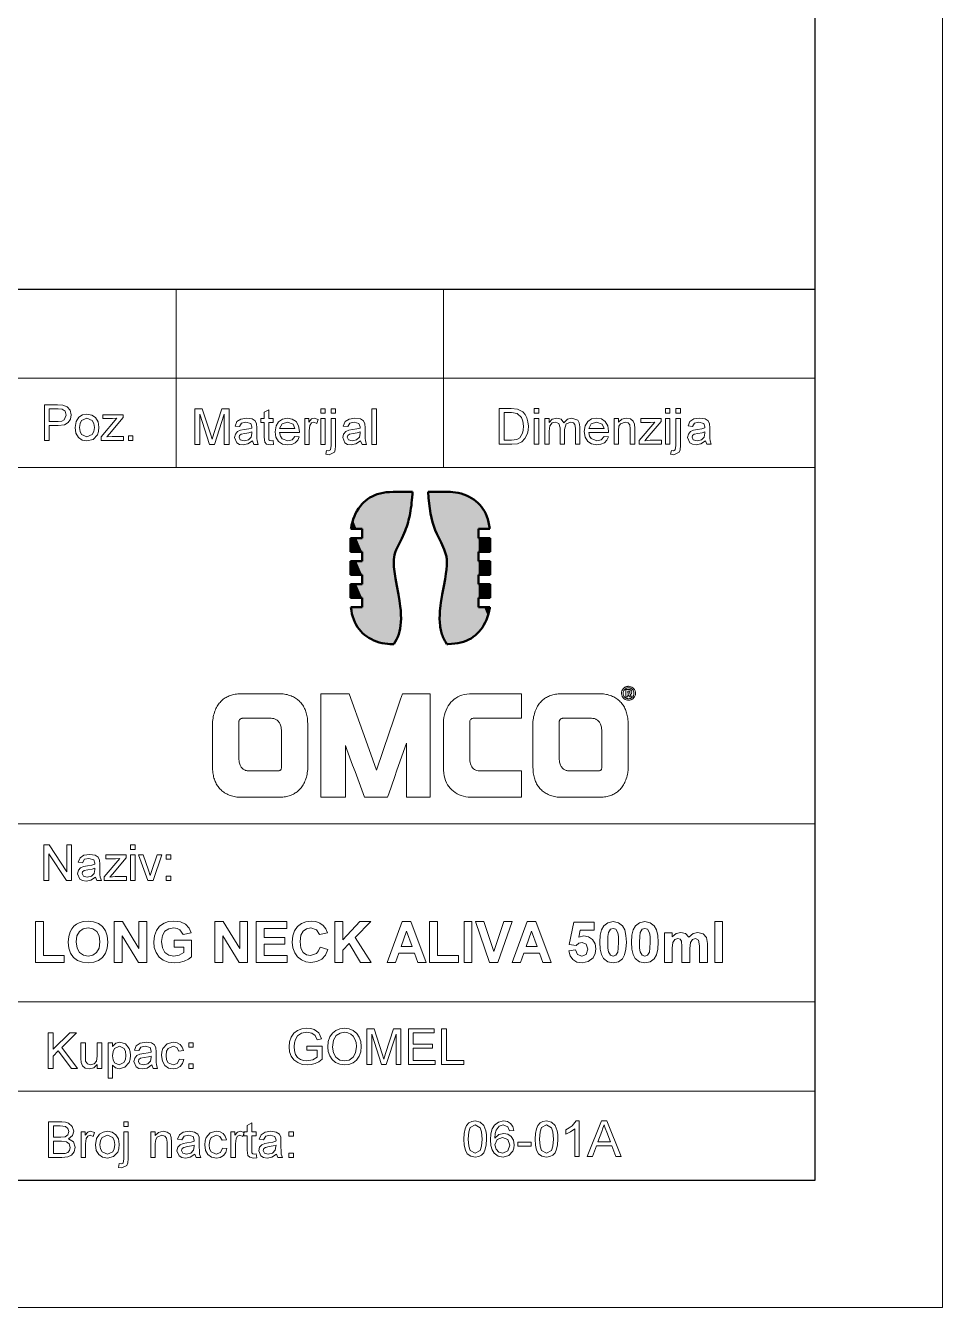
# Model space of a CAD drawing. Extents: x -99 to 297, y 0 to 420.
# Drawn here: x 261 to 297, y 0 to 50.4 of the extents above; entities that cross this region are included whole.
import ezdxf

# ---------------------------------------------------------------- set-up
doc = ezdxf.new("R2010")
doc.units = 0

msp = doc.modelspace()

# ---------------------------------------------------------------- linework, layer by layer
at = {"color": 7, "lineweight": 13}
for p, q in [((297, 0), (297, 420)), ((142.421, 36.5), (292, 36.5)), ((292, 33), (142.421, 33)), ((142.421, 19), (292, 19)), ((142.421, 12), (292, 12)), ((142.421, 8.5), (292, 8.5)), ((0, 0), (297, 0))]:
    msp.add_line(p, q, dxfattribs=at)
at = {"color": 7, "lineweight": 30}
for p, q in [((292, 5), (292, 415)), ((142.421, 40), (292, 40)), ((20, 5), (292, 5))]:
    msp.add_line(p, q, dxfattribs=at)
at = {"color": 7, "lineweight": 13, "ltscale": 0.175}
for p, q in [((266.911, 40), (266.911, 33)), ((277.411, 40), (277.411, 33))]:
    msp.add_line(p, q, dxfattribs=at)
at = {"color": 7, "lineweight": 13}
for points in [[(261.731, 34.06), (261.731, 35.46), (262.25, 35.46), (262.46, 35.447), (262.629, 35.383), (262.74, 35.25), (262.781, 35.062), (262.754, 34.9), (262.671, 34.765), (262.517, 34.674), (262.274, 34.643), (261.926, 34.643), (261.926, 34.06)], [(261.926, 34.799), (262.272, 34.799), (262.418, 34.816), (262.515, 34.867), (262.587, 35.057), (262.545, 35.209), (262.433, 35.292), (262.268, 35.305), (261.926, 35.305)], [(267.645, 33.905), (267.645, 35.305), (267.934, 35.305), (268.252, 34.32), (268.316, 34.113), (268.386, 34.337), (268.701, 35.305), (268.987, 35.305), (268.987, 33.905), (268.792, 33.905), (268.792, 35.091), (268.412, 33.905), (268.217, 33.905), (267.84, 35.091), (267.84, 33.905)], [(270.717, 34.051), (270.737, 33.9), (270.607, 33.885), (270.461, 33.914), (270.389, 33.991), (270.367, 34.189), (270.367, 34.76), (270.231, 34.76), (270.231, 34.916), (270.367, 34.916), (270.367, 35.166), (270.542, 35.268), (270.542, 34.916), (270.717, 34.916), (270.717, 34.76), (270.542, 34.76), (270.542, 34.179), (270.552, 34.086), (270.581, 34.053), (270.641, 34.041)], [(272.584, 35.13), (272.584, 35.305), (272.759, 35.305), (272.759, 35.13)], [(272.992, 35.13), (272.992, 35.305), (273.167, 35.305), (273.167, 35.13)], [(274.598, 33.905), (274.598, 35.305), (274.773, 35.305), (274.773, 33.905)], [(279.592, 33.908), (279.592, 35.308), (280.07, 35.308), (280.317, 35.288), (280.521, 35.188), (280.617, 35.081), (280.685, 34.948), (280.726, 34.792), (280.74, 34.616), (280.73, 34.465), (280.703, 34.333), (280.608, 34.129), (280.482, 34.002), (280.316, 33.932), (280.093, 33.908)], [(280.973, 35.133), (280.973, 35.308), (281.148, 35.308), (281.148, 35.133)], [(286.126, 35.133), (286.126, 35.308), (286.301, 35.308), (286.301, 35.133)], [(286.534, 35.133), (286.534, 35.308), (286.709, 35.308), (286.709, 35.133)], [(262.937, 34.566), (262.975, 34.809), (263.091, 34.979), (263.233, 35.063), (263.404, 35.091), (263.591, 35.057), (263.74, 34.955), (263.838, 34.793), (263.87, 34.58), (263.856, 34.407), (263.813, 34.275), (263.645, 34.102), (263.404, 34.041), (263.215, 34.074), (263.066, 34.176), (262.969, 34.341)], [(263.112, 34.566), (263.133, 34.404), (263.195, 34.288), (263.404, 34.196), (263.612, 34.289), (263.675, 34.406), (263.695, 34.571), (263.674, 34.729), (263.612, 34.843), (263.404, 34.935), (263.195, 34.843), (263.133, 34.728)], [(263.968, 34.06), (263.968, 34.207), (264.582, 34.935), (264.405, 34.916), (264.026, 34.916), (264.026, 35.071), (264.823, 35.071), (264.823, 34.955), (264.283, 34.315), (264.183, 34.196), (264.391, 34.216), (264.843, 34.216), (264.843, 34.06)], [(269.901, 34.041), (269.717, 33.921), (269.534, 33.885), (269.392, 33.906), (269.287, 33.966), (269.201, 34.173), (269.233, 34.308), (269.319, 34.406), (269.438, 34.462), (269.585, 34.488), (269.759, 34.515), (269.88, 34.547), (269.881, 34.588), (269.835, 34.726), (269.648, 34.78), (269.477, 34.741), (269.395, 34.605), (269.22, 34.624), (269.296, 34.798), (269.449, 34.9), (269.681, 34.935), (269.893, 34.905), (270.013, 34.827), (270.067, 34.709), (270.076, 34.556), (270.076, 34.338), (270.079, 34.15), (270.087, 34.041), (270.134, 33.905), (269.959, 33.905)], [(271.571, 34.216), (271.742, 34.197), (271.681, 34.065), (271.584, 33.967), (271.452, 33.906), (271.288, 33.885), (271.084, 33.919), (270.928, 34.021), (270.828, 34.184), (270.795, 34.402), (270.829, 34.627), (270.929, 34.795), (271.084, 34.9), (271.278, 34.935), (271.466, 34.901), (271.617, 34.799), (271.715, 34.636), (271.748, 34.416), (271.747, 34.372), (270.97, 34.372), (271, 34.23), (271.069, 34.126), (271.291, 34.041), (271.46, 34.083)], [(270.97, 34.527), (271.573, 34.527), (271.504, 34.694), (271.277, 34.78), (271.065, 34.711)], [(271.962, 33.905), (271.962, 34.916), (272.117, 34.916), (272.117, 34.781), (272.219, 34.905), (272.322, 34.935), (272.487, 34.887), (272.431, 34.731), (272.315, 34.78), (272.223, 34.745), (272.164, 34.65), (272.137, 34.445), (272.137, 33.905)], [(272.584, 33.905), (272.584, 34.916), (272.759, 34.916), (272.759, 33.905)], [(272.786, 33.515), (272.818, 33.665), (272.895, 33.652), (272.968, 33.687), (272.992, 33.859), (272.992, 34.916), (273.167, 34.916), (273.167, 33.851), (273.155, 33.693), (273.12, 33.592), (272.918, 33.497)], [(274.151, 34.041), (273.967, 33.921), (273.785, 33.885), (273.643, 33.906), (273.538, 33.966), (273.451, 34.173), (273.484, 34.308), (273.569, 34.406), (273.688, 34.462), (273.836, 34.488), (274.01, 34.515), (274.131, 34.547), (274.132, 34.588), (274.085, 34.726), (273.898, 34.78), (273.727, 34.741), (273.646, 34.605), (273.471, 34.624), (273.547, 34.798), (273.699, 34.9), (273.931, 34.935), (274.144, 34.905), (274.264, 34.827), (274.318, 34.709), (274.326, 34.556), (274.326, 34.338), (274.329, 34.15), (274.338, 34.041), (274.384, 33.905), (274.21, 33.905)], [(279.787, 34.064), (280.077, 34.064), (280.288, 34.09), (280.41, 34.164), (280.51, 34.344), (280.536, 34.469), (280.545, 34.619), (280.528, 34.816), (280.475, 34.962), (280.305, 35.123), (280.072, 35.152), (279.787, 35.152)], [(280.973, 33.908), (280.973, 34.919), (281.148, 34.919), (281.148, 33.908)], [(281.381, 33.908), (281.381, 34.919), (281.556, 34.919), (281.556, 34.767), (281.679, 34.891), (281.854, 34.939), (282.033, 34.89), (282.132, 34.755), (282.271, 34.893), (282.447, 34.939), (282.68, 34.855), (282.741, 34.75), (282.762, 34.6), (282.762, 33.908), (282.587, 33.908), (282.587, 34.538), (282.57, 34.684), (282.51, 34.756), (282.407, 34.783), (282.23, 34.713), (282.159, 34.489), (282.159, 33.908), (281.984, 33.908), (281.984, 34.557), (281.942, 34.727), (281.806, 34.783), (281.673, 34.745), (281.584, 34.635), (281.556, 34.426), (281.556, 33.908)], [(283.713, 34.219), (283.884, 34.2), (283.823, 34.068), (283.725, 33.97), (283.593, 33.909), (283.429, 33.889), (283.226, 33.923), (283.07, 34.024), (282.97, 34.187), (282.937, 34.405), (282.97, 34.63), (283.071, 34.799), (283.225, 34.904), (283.42, 34.939), (283.608, 34.905), (283.758, 34.802), (283.857, 34.639), (283.89, 34.42), (283.889, 34.375), (283.112, 34.375), (283.142, 34.233), (283.211, 34.129), (283.433, 34.044), (283.602, 34.086)], [(283.112, 34.53), (283.715, 34.53), (283.645, 34.697), (283.419, 34.783), (283.207, 34.714)], [(284.104, 33.908), (284.104, 34.919), (284.279, 34.919), (284.279, 34.776), (284.41, 34.898), (284.588, 34.939), (284.75, 34.906), (284.86, 34.82), (284.911, 34.694), (284.92, 34.528), (284.92, 33.908), (284.745, 33.908), (284.745, 34.516), (284.726, 34.671), (284.657, 34.752), (284.54, 34.783), (284.356, 34.714), (284.298, 34.615), (284.279, 34.454), (284.279, 33.908)], [(285.095, 33.908), (285.095, 34.054), (285.71, 34.783), (285.532, 34.764), (285.154, 34.764), (285.154, 34.919), (285.951, 34.919), (285.951, 34.803), (285.411, 34.163), (285.31, 34.044), (285.519, 34.064), (285.97, 34.064), (285.97, 33.908)], [(286.126, 33.908), (286.126, 34.919), (286.301, 34.919), (286.301, 33.908)], [(286.328, 33.519), (286.36, 33.669), (286.436, 33.655), (286.51, 33.69), (286.534, 33.862), (286.534, 34.919), (286.709, 34.919), (286.709, 33.854), (286.697, 33.696), (286.661, 33.595), (286.46, 33.5)], [(287.693, 34.044), (287.509, 33.924), (287.326, 33.889), (287.184, 33.909), (287.079, 33.97), (286.993, 34.177), (287.026, 34.312), (287.111, 34.409), (287.23, 34.466), (287.377, 34.491), (287.551, 34.518), (287.673, 34.55), (287.673, 34.591), (287.627, 34.729), (287.44, 34.783), (287.269, 34.744), (287.187, 34.608), (287.012, 34.627), (287.088, 34.801), (287.241, 34.903), (287.473, 34.939), (287.685, 34.908), (287.805, 34.83), (287.859, 34.712), (287.868, 34.559), (287.868, 34.342), (287.871, 34.153), (287.88, 34.044), (287.926, 33.908), (287.751, 33.908)], [(269.881, 34.391), (269.768, 34.36), (269.61, 34.334), (269.464, 34.303), (269.399, 34.254), (269.376, 34.182), (269.426, 34.081), (269.573, 34.041), (269.744, 34.082), (269.854, 34.189), (269.88, 34.337)], [(274.132, 34.391), (274.019, 34.36), (273.86, 34.334), (273.715, 34.303), (273.649, 34.254), (273.626, 34.182), (273.676, 34.081), (273.824, 34.041), (273.994, 34.082), (274.104, 34.189), (274.131, 34.337)], [(287.673, 34.394), (287.56, 34.363), (287.402, 34.337), (287.257, 34.307), (287.191, 34.257), (287.168, 34.185), (287.218, 34.085), (287.365, 34.044), (287.536, 34.086), (287.646, 34.192), (287.673, 34.34)], [(265.037, 34.06), (265.037, 34.235), (265.212, 34.235), (265.212, 34.06)], [(261.714, 16.766), (261.714, 18.166), (261.92, 18.166), (262.608, 17.109), (262.608, 18.166), (262.803, 18.166), (262.803, 16.766), (262.597, 16.766), (261.909, 17.823), (261.909, 16.766)], [(265.117, 17.991), (265.117, 18.166), (265.292, 18.166), (265.292, 17.991)], [(263.736, 16.902), (263.552, 16.782), (263.37, 16.747), (263.228, 16.767), (263.123, 16.828), (263.036, 17.035), (263.069, 17.17), (263.154, 17.268), (263.274, 17.324), (263.421, 17.349), (263.595, 17.376), (263.716, 17.408), (263.717, 17.449), (263.67, 17.587), (263.483, 17.641), (263.312, 17.603), (263.231, 17.466), (263.056, 17.486), (263.132, 17.659), (263.285, 17.761), (263.516, 17.797), (263.729, 17.766), (263.849, 17.688), (263.903, 17.57), (263.911, 17.417), (263.911, 17.2), (263.914, 17.012), (263.923, 16.902), (263.97, 16.766), (263.795, 16.766)], [(264.086, 16.766), (264.086, 16.913), (264.701, 17.641), (264.523, 17.622), (264.145, 17.622), (264.145, 17.777), (264.942, 17.777), (264.942, 17.661), (264.402, 17.021), (264.301, 16.902), (264.51, 16.922), (264.961, 16.922), (264.961, 16.766)], [(265.117, 16.766), (265.117, 17.777), (265.292, 17.777), (265.292, 16.766)], [(265.795, 16.766), (265.428, 17.777), (265.613, 17.777), (265.821, 17.172), (265.885, 16.968), (265.947, 17.16), (266.157, 17.777), (266.342, 17.777), (265.999, 16.766)], [(266.517, 17.602), (266.517, 17.777), (266.692, 17.777), (266.692, 17.602)], [(263.717, 17.252), (263.604, 17.221), (263.445, 17.195), (263.3, 17.165), (263.234, 17.115), (263.211, 17.043), (263.262, 16.943), (263.409, 16.902), (263.579, 16.944), (263.689, 17.05), (263.716, 17.198)], [(266.517, 16.766), (266.517, 16.941), (266.692, 16.941), (266.692, 16.766)], [(261.381, 13.554), (261.381, 15.154), (261.692, 15.154), (261.692, 13.82), (262.515, 13.82), (262.515, 13.554)], [(262.67, 14.344), (262.688, 14.568), (262.743, 14.752), (262.808, 14.867), (262.893, 14.97), (262.992, 15.054), (263.1, 15.113), (263.261, 15.16), (263.446, 15.176), (263.666, 15.152), (263.855, 15.079), (264.013, 14.958), (264.131, 14.794), (264.202, 14.592), (264.226, 14.352), (264.202, 14.114), (264.132, 13.913), (264.015, 13.749), (263.858, 13.628), (263.67, 13.556), (263.45, 13.532), (263.228, 13.556), (263.038, 13.628), (262.881, 13.748), (262.764, 13.91), (262.694, 14.109)], [(264.47, 13.554), (264.47, 15.154), (264.795, 15.154), (265.448, 14.101), (265.448, 15.154), (265.759, 15.154), (265.759, 13.554), (265.424, 13.554), (264.781, 14.591), (264.781, 13.554)], [(266.826, 14.154), (266.826, 14.42), (267.515, 14.42), (267.515, 13.771), (267.391, 13.682), (267.222, 13.604), (267.029, 13.55), (266.834, 13.532), (266.6, 13.558), (266.398, 13.636), (266.236, 13.763), (266.119, 13.936), (266.049, 14.139), (266.026, 14.359), (266.052, 14.594), (266.13, 14.801), (266.258, 14.971), (266.435, 15.097), (266.606, 15.156), (266.815, 15.176), (267.079, 15.145), (267.278, 15.052), (267.415, 14.904), (267.492, 14.709), (267.181, 14.643), (267.051, 14.838), (266.943, 14.891), (266.811, 14.909), (266.616, 14.876), (266.465, 14.774), (266.369, 14.606), (266.337, 14.373), (266.37, 14.121), (266.468, 13.942), (266.619, 13.834), (266.811, 13.798), (267.022, 13.84), (267.203, 13.941), (267.203, 14.154)], [(268.426, 13.554), (268.426, 15.154), (268.751, 15.154), (269.403, 14.101), (269.403, 15.154), (269.715, 15.154), (269.715, 13.554), (269.379, 13.554), (268.737, 14.591), (268.737, 13.554)], [(270.048, 13.554), (270.048, 15.154), (271.248, 15.154), (271.248, 14.887), (270.359, 14.887), (270.359, 14.532), (271.181, 14.532), (271.181, 14.265), (270.359, 14.265), (270.359, 13.82), (271.27, 13.82), (271.27, 13.554)], [(272.559, 14.154), (272.87, 14.065), (272.774, 13.839), (272.629, 13.68), (272.439, 13.585), (272.202, 13.554), (272.002, 13.578), (271.826, 13.649), (271.676, 13.767), (271.562, 13.927), (271.493, 14.122), (271.47, 14.351), (271.493, 14.593), (271.561, 14.795), (271.675, 14.959), (271.825, 15.08), (272.005, 15.152), (272.212, 15.176), (272.395, 15.157), (272.552, 15.099), (272.685, 15.003), (272.78, 14.878), (272.848, 14.709), (272.537, 14.643), (272.415, 14.838), (272.191, 14.909), (272.026, 14.878), (271.895, 14.783), (271.81, 14.618), (271.781, 14.375), (271.81, 14.118), (271.895, 13.948), (272.025, 13.852), (272.19, 13.82), (272.42, 13.901), (272.503, 14.004)], [(273.137, 13.554), (273.137, 15.154), (273.448, 15.154), (273.448, 14.436), (274.121, 15.154), (274.548, 15.154), (273.941, 14.535), (274.57, 13.554), (274.152, 13.554), (273.704, 14.294), (273.448, 14.032), (273.448, 13.554)], [(276.726, 13.554), (276.397, 13.554), (276.27, 13.909), (275.651, 13.909), (275.524, 13.554), (275.192, 13.554), (275.785, 15.154), (276.129, 15.154)], [(276.859, 13.554), (276.859, 15.154), (277.17, 15.154), (277.17, 13.82), (277.992, 13.82), (277.992, 13.554)], [(278.215, 13.554), (278.215, 15.154), (278.526, 15.154), (278.526, 13.554)], [(279.217, 13.554), (278.659, 15.154), (278.987, 15.154), (279.381, 13.976), (279.777, 15.154), (280.103, 15.154), (279.542, 13.554)], [(281.637, 13.554), (281.308, 13.554), (281.181, 13.909), (280.562, 13.909), (280.435, 13.554), (280.103, 13.554), (280.696, 15.154), (281.04, 15.154)], [(282.326, 14.008), (282.592, 14.043), (282.676, 13.864), (282.835, 13.798), (283.01, 13.867), (283.081, 14.073), (283.017, 14.267), (282.849, 14.332), (282.727, 14.304), (282.618, 14.22), (282.348, 14.255), (282.526, 15.132), (283.326, 15.132), (283.326, 14.82), (282.777, 14.82), (282.718, 14.541), (282.921, 14.598), (283.103, 14.562), (283.255, 14.454), (283.358, 14.288), (283.392, 14.08), (283.364, 13.898), (283.279, 13.737), (283.094, 13.583), (282.849, 13.532), (282.65, 13.564), (282.491, 13.661), (282.381, 13.812)], [(284.07, 15.154), (284.278, 15.113), (284.435, 14.989), (284.523, 14.831), (284.575, 14.615), (284.592, 14.342), (284.575, 14.07), (284.522, 13.854), (284.434, 13.694), (284.278, 13.572), (284.07, 13.532), (283.858, 13.576), (283.692, 13.71), (283.612, 13.86), (283.564, 14.072), (283.548, 14.345), (283.565, 14.617), (283.618, 14.832), (283.706, 14.991), (283.862, 15.113)], [(285.315, 15.154), (285.523, 15.113), (285.68, 14.989), (285.767, 14.831), (285.819, 14.615), (285.837, 14.342), (285.819, 14.07), (285.767, 13.854), (285.679, 13.694), (285.522, 13.572), (285.315, 13.532), (285.103, 13.576), (284.936, 13.71), (284.856, 13.86), (284.808, 14.072), (284.792, 14.345), (284.81, 14.617), (284.863, 14.832), (284.95, 14.991), (285.107, 15.113)], [(288.059, 13.554), (288.059, 15.154), (288.37, 15.154), (288.37, 13.554)], [(262.981, 14.355), (263.014, 14.114), (263.114, 13.94), (263.264, 13.834), (263.45, 13.798), (263.635, 13.833), (263.784, 13.938), (263.882, 14.114), (263.915, 14.359), (263.883, 14.601), (263.787, 14.773), (263.639, 14.875), (263.45, 14.909), (263.259, 14.875), (263.11, 14.771), (263.013, 14.598)], [(276.174, 14.176), (275.959, 14.776), (275.745, 14.176)], [(281.085, 14.176), (280.87, 14.776), (280.657, 14.176)], [(284.07, 14.887), (283.965, 14.853), (283.893, 14.73), (283.867, 14.575), (283.859, 14.342), (283.867, 14.112), (283.889, 13.968), (283.965, 13.832), (284.07, 13.798), (284.176, 13.833), (284.248, 13.956), (284.273, 14.109), (284.281, 14.342), (284.274, 14.572), (284.251, 14.716), (284.175, 14.853)], [(285.315, 14.887), (285.209, 14.853), (285.137, 14.73), (285.112, 14.575), (285.103, 14.342), (285.111, 14.112), (285.134, 13.968), (285.21, 13.832), (285.315, 13.798), (285.42, 13.833), (285.492, 13.956), (285.517, 14.109), (285.526, 14.342), (285.518, 14.572), (285.495, 14.716), (285.419, 14.853)], [(286.081, 14.709), (286.392, 14.709), (286.392, 14.552), (286.55, 14.687), (286.735, 14.732), (286.918, 14.684), (287.045, 14.54), (287.208, 14.684), (287.394, 14.732), (287.608, 14.68), (287.739, 14.529), (287.77, 14.29), (287.77, 13.554), (287.459, 13.554), (287.459, 14.204), (287.428, 14.423), (287.302, 14.487), (287.185, 14.449), (287.106, 14.336), (287.081, 14.1), (287.081, 13.554), (286.77, 13.554), (286.77, 14.177), (286.754, 14.392), (286.706, 14.464), (286.616, 14.487), (286.494, 14.45), (286.416, 14.341), (286.392, 14.107), (286.392, 13.554), (286.081, 13.554)], [(261.884, 9.388), (261.884, 10.788), (262.078, 10.788), (262.078, 10.14), (262.726, 10.788), (262.992, 10.788), (262.415, 10.211), (263.031, 9.388), (262.793, 9.388), (262.279, 10.075), (262.078, 9.874), (262.078, 9.388)], [(272.042, 10.109), (272.042, 10.265), (272.644, 10.265), (272.644, 9.745), (272.505, 9.649), (272.361, 9.581), (272.213, 9.54), (272.061, 9.526), (271.863, 9.548), (271.684, 9.614), (271.535, 9.721), (271.428, 9.868), (271.363, 10.043), (271.342, 10.239), (271.363, 10.435), (271.427, 10.618), (271.532, 10.771), (271.675, 10.88), (271.848, 10.944), (272.046, 10.965), (272.191, 10.953), (272.322, 10.916), (272.515, 10.781), (272.622, 10.556), (272.443, 10.51), (272.366, 10.676), (272.233, 10.773), (272.042, 10.809), (271.825, 10.77), (271.677, 10.668), (271.589, 10.529), (271.549, 10.393), (271.536, 10.246), (271.552, 10.073), (271.6, 9.931), (271.678, 9.821), (271.786, 9.743), (271.912, 9.697), (272.045, 9.682), (272.278, 9.73), (272.45, 9.835), (272.45, 10.109)], [(272.858, 10.227), (272.879, 10.441), (272.94, 10.622), (273.043, 10.769), (273.178, 10.878), (273.337, 10.943), (273.52, 10.965), (273.702, 10.942), (273.865, 10.873), (274.001, 10.763), (274.1, 10.616), (274.16, 10.441), (274.18, 10.243), (274.159, 10.043), (274.096, 9.865), (273.993, 9.718), (273.855, 9.612), (273.693, 9.547), (273.519, 9.526), (273.334, 9.55), (273.17, 9.621), (273.035, 9.733), (272.937, 9.88), (272.878, 10.049)], [(273.053, 10.224), (273.086, 9.999), (273.185, 9.827), (273.335, 9.718), (273.518, 9.682), (273.704, 9.718), (273.854, 9.828), (273.953, 10.006), (273.986, 10.245), (273.972, 10.404), (273.93, 10.542), (273.86, 10.655), (273.765, 10.739), (273.65, 10.792), (273.521, 10.809), (273.343, 10.776), (273.191, 10.675), (273.087, 10.495)], [(274.394, 9.545), (274.394, 10.945), (274.683, 10.945), (275.001, 9.96), (275.065, 9.754), (275.135, 9.977), (275.45, 10.945), (275.736, 10.945), (275.736, 9.545), (275.542, 9.545), (275.542, 10.732), (275.161, 9.545), (274.966, 9.545), (274.589, 10.732), (274.589, 9.545)], [(276.028, 9.545), (276.028, 10.945), (277.039, 10.945), (277.039, 10.79), (276.222, 10.79), (276.222, 10.343), (276.98, 10.343), (276.98, 10.187), (276.222, 10.187), (276.222, 9.701), (277.078, 9.701), (277.078, 9.545)], [(277.33, 9.545), (277.33, 10.945), (277.525, 10.945), (277.525, 9.701), (278.205, 9.701), (278.205, 9.545)], [(263.809, 9.388), (263.809, 9.547), (263.674, 9.413), (263.5, 9.368), (263.339, 9.403), (263.228, 9.489), (263.177, 9.615), (263.167, 9.775), (263.167, 10.399), (263.342, 10.399), (263.342, 9.845), (263.352, 9.667), (263.419, 9.562), (263.546, 9.524), (263.687, 9.563), (263.781, 9.669), (263.809, 9.864), (263.809, 10.399), (263.984, 10.399), (263.984, 9.388)], [(264.236, 8.999), (264.236, 10.399), (264.411, 10.399), (264.411, 10.244), (264.532, 10.375), (264.696, 10.418), (264.917, 10.352), (265.062, 10.165), (265.099, 10.039), (265.111, 9.901), (265.098, 9.754), (265.056, 9.623), (264.896, 9.434), (264.674, 9.368), (264.522, 9.408), (264.411, 9.509), (264.411, 8.999)], [(264.411, 9.885), (264.43, 9.725), (264.487, 9.612), (264.671, 9.524), (264.858, 9.615), (264.917, 9.732), (264.936, 9.898), (264.917, 10.058), (264.86, 10.172), (264.678, 10.263), (264.492, 10.166), (264.432, 10.047)], [(265.947, 9.524), (265.764, 9.404), (265.581, 9.368), (265.439, 9.389), (265.334, 9.449), (265.247, 9.657), (265.28, 9.791), (265.366, 9.889), (265.485, 9.945), (265.632, 9.971), (265.806, 9.998), (265.927, 10.03), (265.928, 10.071), (265.882, 10.209), (265.695, 10.263), (265.523, 10.224), (265.442, 10.088), (265.267, 10.107), (265.343, 10.281), (265.496, 10.383), (265.727, 10.418), (265.94, 10.388), (266.06, 10.31), (266.114, 10.192), (266.122, 10.039), (266.122, 9.821), (266.125, 9.633), (266.134, 9.524), (266.181, 9.388), (266.006, 9.388)], [(267.036, 9.757), (267.211, 9.738), (267.163, 9.583), (267.071, 9.466), (266.945, 9.393), (266.793, 9.368), (266.607, 9.402), (266.462, 9.503), (266.368, 9.667), (266.336, 9.89), (266.35, 10.042), (266.39, 10.174), (266.554, 10.357), (266.792, 10.418), (266.941, 10.397), (267.059, 10.332), (267.144, 10.228), (267.192, 10.088), (267.017, 10.068), (266.935, 10.214), (266.794, 10.263), (266.59, 10.174), (266.531, 10.06), (266.511, 9.894), (266.53, 9.727), (266.588, 9.612), (266.788, 9.524), (266.952, 9.581)], [(267.406, 10.224), (267.406, 10.399), (267.581, 10.399), (267.581, 10.224)], [(265.928, 9.874), (265.815, 9.843), (265.656, 9.817), (265.511, 9.787), (265.446, 9.737), (265.422, 9.665), (265.473, 9.564), (265.62, 9.524), (265.791, 9.566), (265.9, 9.672), (265.927, 9.82)], [(267.406, 9.388), (267.406, 9.563), (267.581, 9.563), (267.581, 9.388)], [(261.893, 5.886), (261.893, 7.286), (262.419, 7.286), (262.564, 7.275), (262.677, 7.243), (262.829, 7.111), (262.884, 6.924), (262.833, 6.754), (262.677, 6.625), (262.874, 6.499), (262.943, 6.288), (262.901, 6.107), (262.799, 5.978), (262.647, 5.909), (262.423, 5.886)], [(262.087, 6.683), (262.381, 6.683), (262.552, 6.7), (262.655, 6.774), (262.69, 6.903), (262.658, 7.033), (262.565, 7.11), (262.358, 7.13), (262.087, 7.13)], [(264.848, 7.111), (264.848, 7.286), (265.023, 7.286), (265.023, 7.111)], [(270.051, 6.032), (270.071, 5.881), (269.941, 5.866), (269.795, 5.895), (269.723, 5.972), (269.701, 6.17), (269.701, 6.741), (269.565, 6.741), (269.565, 6.897), (269.701, 6.897), (269.701, 7.147), (269.876, 7.249), (269.876, 6.897), (270.051, 6.897), (270.051, 6.741), (269.876, 6.741), (269.876, 6.16), (269.886, 6.067), (269.915, 6.034), (269.975, 6.022)], [(278.205, 6.612), (278.217, 6.835), (278.255, 7.013), (278.317, 7.149), (278.404, 7.245), (278.515, 7.303), (278.652, 7.322), (278.851, 7.277), (278.988, 7.147), (279.068, 6.94), (279.092, 6.797), (279.099, 6.612), (279.087, 6.389), (279.05, 6.212), (278.988, 6.076), (278.902, 5.98), (278.79, 5.922), (278.652, 5.903), (278.475, 5.936), (278.341, 6.037), (278.265, 6.182), (278.22, 6.374)], [(278.38, 6.612), (278.4, 6.329), (278.458, 6.164), (278.652, 6.058), (278.846, 6.164), (278.905, 6.329), (278.924, 6.612), (278.905, 6.89), (278.848, 7.056), (278.65, 7.166), (278.461, 7.07), (278.4, 6.893)], [(280.169, 6.953), (279.994, 6.933), (279.928, 7.089), (279.754, 7.166), (279.599, 7.124), (279.479, 6.964), (279.443, 6.833), (279.43, 6.651), (279.583, 6.79), (279.772, 6.836), (279.932, 6.804), (280.067, 6.709), (280.158, 6.564), (280.188, 6.382), (280.174, 6.254), (280.131, 6.137), (279.973, 5.963), (279.746, 5.903), (279.549, 5.942), (279.392, 6.059), (279.316, 6.187), (279.27, 6.359), (279.255, 6.577), (279.272, 6.821), (279.323, 7.016), (279.407, 7.163), (279.563, 7.282), (279.765, 7.322), (279.918, 7.297), (280.04, 7.224), (280.126, 7.107)], [(281.005, 6.612), (281.017, 6.835), (281.055, 7.013), (281.117, 7.149), (281.204, 7.245), (281.315, 7.303), (281.452, 7.322), (281.651, 7.277), (281.788, 7.147), (281.868, 6.94), (281.892, 6.797), (281.899, 6.612), (281.887, 6.389), (281.85, 6.212), (281.788, 6.076), (281.702, 5.98), (281.59, 5.922), (281.452, 5.903), (281.275, 5.936), (281.141, 6.037), (281.065, 6.182), (281.02, 6.374)], [(281.18, 6.612), (281.199, 6.329), (281.258, 6.164), (281.452, 6.058), (281.646, 6.164), (281.705, 6.329), (281.724, 6.612), (281.705, 6.89), (281.648, 7.056), (281.45, 7.166), (281.261, 7.07), (281.2, 6.893)], [(282.735, 5.922), (282.56, 5.922), (282.56, 7.013), (282.395, 6.895), (282.21, 6.806), (282.21, 6.972), (282.348, 7.047), (282.467, 7.136), (282.623, 7.322), (282.735, 7.322)], [(283.055, 5.922), (283.61, 7.322), (283.825, 7.322), (284.38, 5.922), (284.174, 5.922), (284.018, 6.35), (283.417, 6.35), (283.26, 5.922)], [(283.475, 6.505), (283.96, 6.505), (283.822, 6.883), (283.763, 7.042), (283.717, 7.166), (283.67, 7.038), (283.622, 6.907)], [(263.176, 5.886), (263.176, 6.897), (263.332, 6.897), (263.332, 6.762), (263.433, 6.886), (263.536, 6.916), (263.701, 6.868), (263.645, 6.712), (263.53, 6.761), (263.437, 6.726), (263.378, 6.631), (263.351, 6.426), (263.351, 5.886)], [(263.74, 6.391), (263.778, 6.634), (263.894, 6.805), (264.036, 6.889), (264.207, 6.916), (264.394, 6.882), (264.543, 6.781), (264.641, 6.619), (264.673, 6.406), (264.659, 6.232), (264.615, 6.101), (264.448, 5.928), (264.207, 5.866), (264.018, 5.9), (263.869, 6.002), (263.772, 6.167)], [(263.915, 6.392), (263.936, 6.23), (263.998, 6.114), (264.207, 6.022), (264.415, 6.115), (264.477, 6.232), (264.498, 6.397), (264.477, 6.555), (264.415, 6.669), (264.207, 6.761), (263.998, 6.669), (263.936, 6.554)], [(264.642, 5.496), (264.674, 5.646), (264.75, 5.633), (264.824, 5.668), (264.848, 5.84), (264.848, 6.897), (265.023, 6.897), (265.023, 5.832), (265.011, 5.674), (264.975, 5.573), (264.774, 5.478)], [(265.91, 5.886), (265.91, 6.897), (266.085, 6.897), (266.085, 6.754), (266.216, 6.876), (266.394, 6.916), (266.556, 6.884), (266.666, 6.798), (266.717, 6.672), (266.726, 6.506), (266.726, 5.886), (266.551, 5.886), (266.551, 6.494), (266.532, 6.648), (266.463, 6.73), (266.346, 6.761), (266.162, 6.692), (266.104, 6.593), (266.085, 6.432), (266.085, 5.886)], [(267.64, 6.022), (267.456, 5.902), (267.274, 5.866), (267.132, 5.887), (267.027, 5.947), (266.94, 6.154), (266.973, 6.289), (267.059, 6.387), (267.178, 6.443), (267.325, 6.469), (267.499, 6.496), (267.62, 6.528), (267.621, 6.569), (267.574, 6.707), (267.388, 6.761), (267.216, 6.722), (267.135, 6.586), (266.96, 6.605), (267.036, 6.779), (267.189, 6.881), (267.42, 6.916), (267.633, 6.886), (267.753, 6.808), (267.807, 6.69), (267.815, 6.537), (267.815, 6.319), (267.818, 6.131), (267.827, 6.022), (267.874, 5.886), (267.699, 5.886)], [(268.729, 6.255), (268.904, 6.236), (268.855, 6.081), (268.764, 5.964), (268.638, 5.891), (268.486, 5.866), (268.3, 5.9), (268.155, 6.001), (268.061, 6.165), (268.029, 6.388), (268.043, 6.54), (268.083, 6.672), (268.246, 6.855), (268.485, 6.916), (268.633, 6.895), (268.752, 6.83), (268.837, 6.726), (268.885, 6.586), (268.71, 6.566), (268.628, 6.712), (268.486, 6.761), (268.283, 6.672), (268.224, 6.558), (268.204, 6.392), (268.223, 6.225), (268.281, 6.11), (268.48, 6.022), (268.645, 6.079)], [(269.06, 5.886), (269.06, 6.897), (269.215, 6.897), (269.215, 6.762), (269.317, 6.886), (269.42, 6.916), (269.585, 6.868), (269.529, 6.712), (269.413, 6.761), (269.321, 6.726), (269.261, 6.631), (269.235, 6.426), (269.235, 5.886)], [(270.849, 6.022), (270.665, 5.902), (270.482, 5.866), (270.34, 5.887), (270.235, 5.947), (270.149, 6.154), (270.181, 6.289), (270.267, 6.387), (270.386, 6.443), (270.533, 6.469), (270.707, 6.496), (270.828, 6.528), (270.829, 6.569), (270.783, 6.707), (270.596, 6.761), (270.425, 6.722), (270.343, 6.586), (270.168, 6.605), (270.244, 6.779), (270.397, 6.881), (270.629, 6.916), (270.841, 6.886), (270.961, 6.808), (271.015, 6.69), (271.024, 6.537), (271.024, 6.319), (271.027, 6.131), (271.035, 6.022), (271.082, 5.886), (270.907, 5.886)], [(271.335, 6.722), (271.335, 6.897), (271.51, 6.897), (271.51, 6.722)], [(279.43, 6.386), (279.47, 6.22), (279.577, 6.099), (279.732, 6.058), (279.935, 6.144), (280.013, 6.376), (279.936, 6.599), (279.725, 6.68), (279.516, 6.599)], [(262.087, 6.041), (262.426, 6.041), (262.549, 6.048), (262.653, 6.087), (262.721, 6.165), (262.748, 6.285), (262.708, 6.422), (262.6, 6.504), (262.401, 6.528), (262.087, 6.528)], [(267.621, 6.372), (267.508, 6.341), (267.349, 6.315), (267.204, 6.285), (267.138, 6.235), (267.115, 6.163), (267.166, 6.062), (267.313, 6.022), (267.484, 6.063), (267.593, 6.17), (267.62, 6.318)], [(270.829, 6.372), (270.716, 6.341), (270.558, 6.315), (270.412, 6.285), (270.347, 6.235), (270.324, 6.163), (270.374, 6.062), (270.521, 6.022), (270.692, 6.063), (270.802, 6.17), (270.828, 6.318)], [(271.335, 5.886), (271.335, 6.061), (271.51, 6.061), (271.51, 5.886)], [(280.324, 6.33), (280.324, 6.486), (280.849, 6.486), (280.849, 6.33)]]:
    msp.add_lwpolyline(points, close=True, dxfattribs=at)
at = {"color": 142, "lineweight": 50}
for points in [[(275.424, 32.037), (275.286, 32.033), (275.156, 32.022), (275.033, 32.003), (274.917, 31.977), (274.808, 31.945), (274.704, 31.907), (274.606, 31.862), (274.514, 31.812), (274.427, 31.755), (274.345, 31.693), (274.268, 31.624), (274.195, 31.549), (274.128, 31.468), (274.065, 31.38), (274.007, 31.286), (273.953, 31.186), (273.906, 31.079), (273.863, 30.967), (273.827, 30.85), (273.798, 30.729), (273.775, 30.607), (273.772, 30.587)], [(276.188, 32.037), (275.806, 32.037), (275.424, 32.037)], [(275.453, 29.278), (275.457, 29.376), (275.468, 29.47), (275.487, 29.563), (275.515, 29.657), (275.551, 29.757), (275.602, 29.872), (275.675, 30.022), (275.768, 30.209), (275.864, 30.42), (275.898, 30.504), (275.932, 30.592), (275.961, 30.674), (275.989, 30.759), (276.014, 30.843), (276.037, 30.93), (276.059, 31.017), (276.079, 31.109), (276.098, 31.201), (276.115, 31.297), (276.13, 31.395), (276.145, 31.498), (276.157, 31.603), (276.167, 31.713), (276.176, 31.826), (276.184, 31.943), (276.188, 32.037)], [(274.21, 30.221), (273.981, 30.221), (273.752, 30.221)], [(273.752, 30.221), (273.752, 29.952), (273.752, 29.683)], [(273.772, 30.587), (273.991, 30.587), (274.21, 30.587)], [(274.21, 30.587), (274.21, 30.404), (274.21, 30.221)], [(273.752, 29.683), (273.981, 29.683), (274.21, 29.683)], [(274.21, 29.317), (273.981, 29.317), (273.752, 29.317)], [(273.752, 29.317), (273.752, 29.048), (273.752, 28.779)], [(274.21, 29.683), (274.21, 29.5), (274.21, 29.317)], [(275.458, 26.06), (275.515, 26.149), (275.566, 26.243), (275.61, 26.341), (275.648, 26.445), (275.68, 26.553), (275.705, 26.668), (275.724, 26.79), (275.736, 26.919), (275.74, 27.059), (275.738, 27.209), (275.728, 27.373), (275.708, 27.554), (275.679, 27.76), (275.637, 28.005), (275.572, 28.346), (275.52, 28.631), (275.479, 28.907), (275.468, 29), (275.46, 29.091), (275.456, 29.169), (275.453, 29.244), (275.453, 29.278)], [(273.752, 28.779), (273.981, 28.779), (274.21, 28.779)], [(274.21, 28.779), (274.21, 28.596), (274.21, 28.413)], [(274.21, 28.413), (273.981, 28.413), (273.752, 28.413)], [(273.752, 28.413), (273.752, 28.144), (273.752, 27.875)], [(273.752, 27.875), (273.981, 27.875), (274.21, 27.875)], [(274.21, 27.875), (274.21, 27.692), (274.21, 27.509)], [(274.21, 27.509), (273.989, 27.509), (273.769, 27.509)], [(273.769, 27.509), (273.788, 27.376), (273.813, 27.25), (273.846, 27.132), (273.884, 27.022), (273.928, 26.918), (273.978, 26.82), (274.033, 26.729), (274.094, 26.644), (274.16, 26.564), (274.232, 26.49), (274.309, 26.421), (274.392, 26.358), (274.48, 26.3), (274.574, 26.247), (274.673, 26.201), (274.777, 26.16), (274.886, 26.126), (274.997, 26.098), (275.108, 26.078), (275.215, 26.065), (275.305, 26.06), (275.322, 26.06)], [(275.322, 26.06), (275.39, 26.06), (275.458, 26.06)]]:
    msp.add_lwpolyline(points, dxfattribs=at)
at = {"color": 9, "lineweight": 50}
for points in [[(277.673, 32.037), (277.24, 32.037), (276.807, 32.037)], [(276.807, 32.037), (276.821, 31.802), (276.841, 31.584), (276.867, 31.381), (276.899, 31.192), (276.937, 31.014), (276.98, 30.848), (277.029, 30.689), (277.084, 30.536), (277.146, 30.386), (277.218, 30.229), (277.31, 30.043), (277.438, 29.773), (277.522, 29.502), (277.53, 29.454), (277.536, 29.405), (277.54, 29.356), (277.542, 29.306), (277.543, 29.278)], [(279.225, 30.587), (279.206, 30.72), (279.18, 30.846), (279.147, 30.963), (279.108, 31.074), (279.064, 31.178), (279.013, 31.275), (278.957, 31.366), (278.896, 31.452), (278.829, 31.532), (278.757, 31.606), (278.679, 31.675), (278.595, 31.739), (278.506, 31.797), (278.412, 31.849), (278.312, 31.896), (278.208, 31.937), (278.099, 31.971), (277.988, 31.999), (277.877, 32.019), (277.771, 32.032), (277.684, 32.037), (277.673, 32.037)], [(278.786, 30.221), (278.786, 30.404), (278.786, 30.587)], [(278.786, 30.587), (279.006, 30.587), (279.225, 30.587)], [(279.243, 30.221), (279.015, 30.221), (278.786, 30.221)], [(279.243, 29.683), (279.243, 29.952), (279.243, 30.221)], [(277.543, 29.278), (277.539, 29.145), (277.527, 28.994), (277.505, 28.819), (277.472, 28.609), (277.42, 28.331), (277.359, 28.008), (277.305, 27.682), (277.289, 27.568), (277.276, 27.454), (277.267, 27.359), (277.26, 27.264), (277.257, 27.18), (277.255, 27.096), (277.256, 27.02), (277.259, 26.945), (277.263, 26.875), (277.27, 26.806), (277.278, 26.741), (277.289, 26.677), (277.301, 26.617), (277.315, 26.557), (277.33, 26.5), (277.347, 26.444), (277.366, 26.391), (277.387, 26.338), (277.408, 26.287), (277.432, 26.237), (277.457, 26.189), (277.485, 26.142), (277.538, 26.06)], [(278.786, 29.317), (278.786, 29.5), (278.786, 29.683)], [(278.786, 29.683), (279.015, 29.683), (279.243, 29.683)], [(279.243, 29.317), (279.015, 29.317), (278.786, 29.317)], [(279.243, 28.779), (279.243, 29.048), (279.243, 29.317)], [(278.786, 28.413), (278.786, 28.596), (278.786, 28.779)], [(278.786, 28.779), (279.015, 28.779), (279.243, 28.779)], [(279.243, 28.413), (279.015, 28.413), (278.786, 28.413)], [(279.243, 27.875), (279.243, 28.144), (279.243, 28.413)], [(278.786, 27.509), (278.786, 27.692), (278.786, 27.875)], [(278.786, 27.875), (279.015, 27.875), (279.243, 27.875)], [(277.582, 26.06), (277.72, 26.063), (277.85, 26.075), (277.972, 26.094), (278.088, 26.119), (278.197, 26.151), (278.3, 26.189), (278.398, 26.234), (278.49, 26.284), (278.576, 26.341), (278.658, 26.404), (278.735, 26.472), (278.807, 26.547), (278.874, 26.628), (278.936, 26.715), (278.994, 26.809), (279.046, 26.909), (279.093, 27.015), (279.135, 27.127), (279.17, 27.245), (279.199, 27.366), (279.221, 27.487), (279.225, 27.509)], [(279.225, 27.509), (279.005, 27.509), (278.786, 27.509)], [(277.538, 26.06), (277.56, 26.06), (277.582, 26.06)]]:
    msp.add_lwpolyline(points, dxfattribs=at)
at = {"color": 7, "lineweight": 13}
for points in [[(284.4, 24.126), (284.404, 24.172), (284.416, 24.217), (284.435, 24.259), (284.461, 24.298), (284.493, 24.332), (284.512, 24.347), (284.531, 24.36), (284.552, 24.371), (284.574, 24.381), (284.596, 24.389), (284.619, 24.394), (284.642, 24.398), (284.666, 24.4), (284.675, 24.4)], [(284.675, 24.34), (284.634, 24.336), (284.595, 24.324), (284.559, 24.305), (284.527, 24.279), (284.512, 24.264), (284.499, 24.248), (284.488, 24.23), (284.479, 24.211), (284.471, 24.192), (284.466, 24.172), (284.462, 24.151), (284.461, 24.13), (284.461, 24.126)], [(284.573, 23.991), (284.573, 24.13), (284.573, 24.27)], [(284.573, 24.27), (284.633, 24.27), (284.694, 24.27)], [(284.677, 24.211), (284.659, 24.211), (284.641, 24.211)], [(284.641, 24.211), (284.641, 24.167), (284.641, 24.124)], [(284.675, 24.4), (284.721, 24.396), (284.766, 24.385), (284.808, 24.366), (284.847, 24.34), (284.881, 24.307), (284.896, 24.289), (284.909, 24.269), (284.92, 24.249), (284.93, 24.227), (284.938, 24.205), (284.944, 24.182), (284.947, 24.159), (284.949, 24.135), (284.949, 24.126)], [(284.889, 24.126), (284.885, 24.166), (284.873, 24.205), (284.854, 24.242), (284.829, 24.274), (284.813, 24.288), (284.797, 24.301), (284.779, 24.312), (284.76, 24.322), (284.741, 24.329), (284.721, 24.335), (284.7, 24.338), (284.679, 24.34), (284.675, 24.34)], [(284.728, 24.169), (284.727, 24.182), (284.724, 24.191), (284.72, 24.198), (284.715, 24.203), (284.707, 24.207), (284.686, 24.211), (284.677, 24.211)], [(284.694, 24.27), (284.72, 24.268), (284.737, 24.264), (284.755, 24.257), (284.767, 24.25), (284.777, 24.24), (284.785, 24.23), (284.791, 24.218), (284.796, 24.204), (284.799, 24.188), (284.8, 24.169)], [(268.337, 22.971), (268.339, 23.02), (268.355, 23.149), (268.365, 23.206), (268.379, 23.268), (268.394, 23.322), (268.412, 23.378), (268.43, 23.428), (268.451, 23.479), (268.472, 23.526), (268.496, 23.572), (268.52, 23.614), (268.546, 23.656), (268.572, 23.695), (268.601, 23.732), (268.63, 23.767), (268.661, 23.801), (268.692, 23.832), (268.726, 23.862), (268.759, 23.89), (268.795, 23.916), (268.831, 23.941), (268.869, 23.964), (268.908, 23.985), (268.949, 24.005), (268.99, 24.023), (269.033, 24.039), (269.078, 24.054), (269.124, 24.067), (269.171, 24.079), (269.22, 24.088), (269.271, 24.096), (269.324, 24.102), (269.378, 24.107), (269.434, 24.109), (269.475, 24.109)], [(269.475, 24.109), (270.241, 24.109), (270.935, 24.109), (271.007, 24.109)], [(271.007, 24.109), (271.048, 24.108), (271.111, 24.102), (271.162, 24.095), (271.22, 24.084), (271.271, 24.072), (271.324, 24.057), (271.372, 24.041), (271.421, 24.022), (271.466, 24.003), (271.511, 23.981), (271.553, 23.959), (271.594, 23.934), (271.632, 23.909), (271.669, 23.881), (271.704, 23.853), (271.738, 23.823), (271.769, 23.792), (271.8, 23.759), (271.829, 23.725), (271.856, 23.689), (271.881, 23.653), (271.906, 23.615), (271.928, 23.575), (271.949, 23.534), (271.969, 23.491), (271.987, 23.447), (272.003, 23.401), (272.018, 23.353), (272.031, 23.304), (272.043, 23.253), (272.053, 23.2), (272.061, 23.145), (272.068, 23.088), (272.072, 23.029), (272.076, 22.909)], [(272.593, 20.039), (272.593, 22.074), (272.593, 22.413), (272.593, 23.13), (272.593, 24.053), (272.593, 24.109)], [(272.593, 24.109), (273.148, 24.109), (273.704, 24.109)], [(273.704, 24.109), (274.238, 22.609), (274.484, 21.92), (274.773, 21.109)], [(274.773, 21.109), (275.284, 22.609), (275.414, 22.993), (275.721, 23.894), (275.794, 24.109)], [(275.794, 24.109), (276.339, 24.109), (276.884, 24.109)], [(276.884, 24.109), (276.884, 22.074), (276.884, 21.734), (276.884, 21.018), (276.884, 20.095), (276.884, 20.039)], [(278.54, 24.109), (278.427, 24.105), (278.321, 24.094), (278.223, 24.076), (278.131, 24.051), (278.046, 24.019), (277.966, 23.982), (277.892, 23.938), (277.822, 23.889), (277.758, 23.833), (277.699, 23.772), (277.644, 23.704), (277.594, 23.63), (277.548, 23.55), (277.508, 23.463), (277.474, 23.371), (277.446, 23.274), (277.424, 23.175), (277.409, 23.078), (277.402, 22.997), (277.401, 22.971)], [(280.471, 24.109), (279.506, 24.109), (278.54, 24.109)], [(280.471, 23.144), (280.471, 23.626), (280.471, 23.924), (280.471, 24.109)], [(280.92, 22.971), (280.922, 23.02), (280.938, 23.149), (280.948, 23.206), (280.962, 23.268), (280.977, 23.322), (280.995, 23.378), (281.013, 23.428), (281.034, 23.479), (281.055, 23.526), (281.078, 23.572), (281.102, 23.614), (281.129, 23.656), (281.155, 23.695), (281.184, 23.732), (281.213, 23.767), (281.244, 23.801), (281.275, 23.832), (281.308, 23.862), (281.342, 23.89), (281.378, 23.916), (281.414, 23.941), (281.452, 23.964), (281.491, 23.985), (281.531, 24.005), (281.573, 24.023), (281.616, 24.039), (281.66, 24.054), (281.707, 24.067), (281.754, 24.079), (281.803, 24.088), (281.854, 24.096), (281.906, 24.102), (281.961, 24.107), (282.017, 24.109), (282.058, 24.109)], [(282.058, 24.109), (282.824, 24.109), (283.518, 24.109), (283.589, 24.109)], [(283.589, 24.109), (283.631, 24.108), (283.694, 24.102), (283.745, 24.095), (283.803, 24.084), (283.854, 24.072), (283.907, 24.057), (283.955, 24.041), (284.004, 24.022), (284.049, 24.003), (284.094, 23.981), (284.135, 23.959), (284.177, 23.934), (284.214, 23.909), (284.252, 23.881), (284.287, 23.853), (284.321, 23.823), (284.352, 23.792), (284.383, 23.759), (284.411, 23.725), (284.439, 23.689), (284.464, 23.653), (284.488, 23.615), (284.511, 23.575), (284.532, 23.534), (284.551, 23.491), (284.569, 23.447), (284.586, 23.401), (284.601, 23.353), (284.614, 23.304), (284.626, 23.253), (284.636, 23.2), (284.644, 23.145), (284.65, 23.088), (284.655, 23.029), (284.659, 22.909)], [(284.675, 23.851), (284.628, 23.855), (284.584, 23.867), (284.541, 23.886), (284.503, 23.912), (284.469, 23.944), (284.454, 23.963), (284.441, 23.982), (284.429, 24.003), (284.42, 24.024), (284.412, 24.047), (284.406, 24.07), (284.402, 24.093), (284.4, 24.117), (284.4, 24.126)], [(284.461, 24.126), (284.465, 24.085), (284.476, 24.046), (284.495, 24.01), (284.521, 23.977), (284.536, 23.963), (284.553, 23.95), (284.571, 23.939), (284.589, 23.93), (284.609, 23.922), (284.629, 23.917), (284.649, 23.913), (284.67, 23.912), (284.675, 23.912)], [(284.641, 23.991), (284.607, 23.991), (284.573, 23.991)], [(284.641, 24.124), (284.659, 24.124), (284.677, 24.124)], [(284.671, 24.069), (284.656, 24.069), (284.641, 24.069)], [(284.641, 24.069), (284.641, 24.03), (284.641, 23.991)], [(284.718, 23.991), (284.695, 24.03), (284.671, 24.069)], [(284.949, 24.126), (284.945, 24.079), (284.934, 24.035), (284.915, 23.992), (284.889, 23.954), (284.856, 23.92), (284.838, 23.905), (284.818, 23.892), (284.798, 23.88), (284.776, 23.87), (284.754, 23.863), (284.731, 23.857), (284.708, 23.853), (284.684, 23.851), (284.675, 23.851)], [(284.675, 23.912), (284.715, 23.916), (284.754, 23.927), (284.791, 23.946), (284.823, 23.972), (284.838, 23.987), (284.85, 24.004), (284.862, 24.022), (284.871, 24.04), (284.878, 24.06), (284.884, 24.08), (284.887, 24.1), (284.889, 24.121), (284.889, 24.126)], [(284.677, 24.124), (284.692, 24.125), (284.705, 24.128), (284.713, 24.132), (284.719, 24.138), (284.723, 24.145), (284.728, 24.163), (284.728, 24.169)], [(284.794, 23.991), (284.756, 23.991), (284.718, 23.991)], [(284.8, 24.169), (284.796, 24.14), (284.786, 24.116), (284.769, 24.097), (284.747, 24.083), (284.737, 24.078)], [(284.737, 24.078), (284.766, 24.035), (284.794, 23.991)], [(268.337, 21.233), (268.337, 22.102), (268.337, 22.312), (268.337, 22.84), (268.337, 22.971)], [(269.503, 23.144), (269.482, 23.14), (269.461, 23.134), (269.437, 23.124), (269.422, 23.114), (269.408, 23.102), (269.397, 23.09), (269.388, 23.076), (269.382, 23.062), (269.376, 23.045), (269.373, 23.028), (269.372, 23.009), (269.372, 23.006)], [(269.372, 23.006), (269.372, 22.271), (269.372, 22.061), (269.372, 21.63), (269.372, 21.536)], [(270.641, 23.144), (270.072, 23.144), (269.503, 23.144)], [(271.041, 22.675), (271.035, 22.748), (271.028, 22.789), (271.017, 22.835), (271.006, 22.87), (270.992, 22.906), (270.979, 22.936), (270.962, 22.966), (270.946, 22.991), (270.928, 23.016), (270.91, 23.036), (270.89, 23.056), (270.869, 23.073), (270.847, 23.088), (270.825, 23.101), (270.801, 23.113), (270.776, 23.122), (270.75, 23.13), (270.723, 23.136), (270.694, 23.141), (270.641, 23.144)], [(271.041, 21.205), (271.041, 21.94), (271.041, 22.149), (271.041, 22.581), (271.041, 22.675)], [(272.076, 22.909), (272.076, 22.043), (272.076, 21.833), (272.076, 21.308), (272.076, 21.178)], [(277.401, 22.971), (277.401, 22.102), (277.401, 21.791), (277.401, 21.311), (277.401, 21.233)], [(278.436, 23.006), (278.44, 23.042), (278.45, 23.071), (278.466, 23.096), (278.488, 23.115), (278.515, 23.13), (278.545, 23.14), (278.567, 23.144), (278.567, 23.144)], [(278.436, 21.536), (278.436, 22.271), (278.436, 22.644), (278.436, 23.006)], [(278.567, 23.144), (279.519, 23.144), (280.471, 23.144)], [(280.92, 21.233), (280.92, 22.102), (280.92, 22.28), (280.92, 22.82), (280.92, 22.971)], [(282.086, 23.144), (282.065, 23.14), (282.044, 23.134), (282.02, 23.124), (282.005, 23.114), (281.991, 23.102), (281.98, 23.09), (281.971, 23.076), (281.964, 23.062), (281.959, 23.045), (281.956, 23.028), (281.954, 23.009), (281.954, 23.006)], [(281.954, 23.006), (281.954, 22.271), (281.954, 21.536)], [(283.224, 23.144), (282.655, 23.144), (282.086, 23.144)], [(283.624, 22.675), (283.618, 22.748), (283.611, 22.789), (283.6, 22.835), (283.589, 22.87), (283.575, 22.906), (283.561, 22.936), (283.545, 22.966), (283.529, 22.991), (283.511, 23.015), (283.492, 23.036), (283.472, 23.056), (283.452, 23.073), (283.43, 23.088), (283.408, 23.101), (283.384, 23.113), (283.359, 23.122), (283.333, 23.13), (283.306, 23.136), (283.277, 23.141), (283.224, 23.144)], [(283.624, 21.205), (283.624, 21.94), (283.624, 22.149), (283.624, 22.581), (283.624, 22.675)], [(284.659, 22.909), (284.659, 22.043), (284.659, 21.833), (284.659, 21.308), (284.659, 21.178)], [(275.953, 22.171), (275.58, 21.105), (275.478, 20.812), (275.257, 20.181), (275.208, 20.039)], [(275.953, 20.039), (275.953, 21.105), (275.953, 22.171)], [(274.311, 20.039), (273.932, 21.057), (273.839, 21.306), (273.609, 21.922), (273.552, 22.074)], [(273.552, 22.074), (273.552, 21.057), (273.552, 20.039)], [(269.406, 20.039), (269.362, 20.041), (269.293, 20.047), (269.241, 20.055), (269.183, 20.066), (269.132, 20.078), (269.079, 20.093), (269.032, 20.109), (268.983, 20.128), (268.938, 20.147), (268.894, 20.169), (268.853, 20.191), (268.812, 20.216), (268.774, 20.241), (268.737, 20.269), (268.703, 20.297), (268.669, 20.327), (268.638, 20.358), (268.608, 20.391), (268.579, 20.424), (268.552, 20.46), (268.527, 20.496), (268.503, 20.535), (268.481, 20.574), (268.46, 20.616), (268.441, 20.658), (268.423, 20.703), (268.407, 20.749), (268.393, 20.797), (268.38, 20.846), (268.368, 20.897), (268.359, 20.951), (268.351, 21.006), (268.344, 21.063), (268.34, 21.122), (268.337, 21.233)], [(269.372, 21.536), (269.378, 21.464), (269.385, 21.424), (269.396, 21.379), (269.407, 21.344), (269.42, 21.308), (269.434, 21.278), (269.45, 21.249), (269.467, 21.224), (269.485, 21.2), (269.503, 21.18), (269.523, 21.16), (269.544, 21.144), (269.566, 21.128), (269.588, 21.115), (269.613, 21.104), (269.637, 21.095), (269.664, 21.087), (269.691, 21.081), (269.72, 21.077), (269.772, 21.074)], [(270.91, 21.074), (270.931, 21.076), (270.952, 21.081), (270.975, 21.09), (270.99, 21.099), (271.004, 21.11), (271.015, 21.121), (271.024, 21.135), (271.031, 21.148), (271.036, 21.164), (271.039, 21.181), (271.041, 21.2), (271.041, 21.205)], [(272.076, 21.178), (272.074, 21.129), (272.059, 21), (272.049, 20.943), (272.035, 20.881), (272.021, 20.827), (272.003, 20.771), (271.986, 20.721), (271.965, 20.67), (271.944, 20.623), (271.921, 20.577), (271.897, 20.535), (271.871, 20.493), (271.845, 20.455), (271.817, 20.417), (271.788, 20.382), (271.757, 20.348), (271.726, 20.317), (271.693, 20.287), (271.66, 20.26), (271.624, 20.233), (271.588, 20.209), (271.55, 20.185), (271.512, 20.164), (271.472, 20.144), (271.43, 20.126), (271.387, 20.11), (271.343, 20.095), (271.297, 20.082), (271.25, 20.071), (271.201, 20.061), (271.15, 20.053), (271.098, 20.047), (271.044, 20.042), (270.987, 20.04), (270.945, 20.039)], [(277.401, 21.233), (277.402, 21.17), (277.405, 21.109), (277.417, 20.993), (277.435, 20.886), (277.46, 20.787), (277.491, 20.695), (277.528, 20.61), (277.57, 20.531), (277.618, 20.459), (277.671, 20.392), (277.73, 20.33), (277.794, 20.275), (277.864, 20.224), (277.939, 20.179), (278.019, 20.14), (278.104, 20.106), (278.193, 20.079), (278.284, 20.059), (278.373, 20.045), (278.451, 20.04), (278.471, 20.039)], [(278.836, 21.074), (278.775, 21.078), (278.72, 21.089), (278.671, 21.107), (278.627, 21.131), (278.587, 21.161), (278.551, 21.198), (278.52, 21.241), (278.492, 21.292), (278.469, 21.349), (278.452, 21.411), (278.441, 21.476), (278.436, 21.529), (278.436, 21.536)], [(281.989, 20.039), (281.944, 20.041), (281.875, 20.047), (281.823, 20.055), (281.765, 20.066), (281.715, 20.078), (281.662, 20.093), (281.614, 20.109), (281.565, 20.128), (281.521, 20.147), (281.476, 20.169), (281.435, 20.191), (281.395, 20.216), (281.357, 20.241), (281.32, 20.269), (281.286, 20.297), (281.252, 20.327), (281.221, 20.358), (281.19, 20.391), (281.162, 20.424), (281.135, 20.46), (281.11, 20.496), (281.086, 20.535), (281.064, 20.574), (281.043, 20.616), (281.024, 20.658), (281.006, 20.703), (280.99, 20.749), (280.975, 20.797), (280.962, 20.846), (280.951, 20.897), (280.941, 20.951), (280.933, 21.006), (280.927, 21.063), (280.923, 21.122), (280.92, 21.233)], [(281.954, 21.536), (281.961, 21.464), (281.968, 21.424), (281.978, 21.379), (281.989, 21.344), (282.003, 21.308), (282.017, 21.278), (282.033, 21.249), (282.049, 21.224), (282.068, 21.2), (282.086, 21.18), (282.106, 21.16), (282.126, 21.144), (282.149, 21.128), (282.171, 21.116), (282.195, 21.104), (282.22, 21.095), (282.247, 21.087), (282.274, 21.081), (282.303, 21.077), (282.355, 21.074)], [(283.493, 21.074), (283.513, 21.076), (283.534, 21.081), (283.558, 21.09), (283.573, 21.099), (283.587, 21.11), (283.597, 21.121), (283.607, 21.135), (283.613, 21.148), (283.619, 21.164), (283.622, 21.181), (283.624, 21.2), (283.624, 21.205)], [(284.659, 21.178), (284.657, 21.129), (284.642, 21), (284.632, 20.943), (284.618, 20.881), (284.603, 20.827), (284.586, 20.771), (284.568, 20.721), (284.548, 20.67), (284.527, 20.623), (284.504, 20.577), (284.48, 20.535), (284.454, 20.493), (284.428, 20.455), (284.399, 20.417), (284.371, 20.382), (284.34, 20.348), (284.309, 20.317), (284.276, 20.287), (284.242, 20.26), (284.207, 20.233), (284.171, 20.209), (284.133, 20.185), (284.095, 20.164), (284.054, 20.144), (284.013, 20.126), (283.97, 20.11), (283.926, 20.095), (283.88, 20.082), (283.832, 20.071), (283.783, 20.061), (283.733, 20.053), (283.68, 20.047), (283.626, 20.042), (283.57, 20.04), (283.527, 20.039)], [(269.772, 21.074), (270.341, 21.074), (270.91, 21.074)], [(280.471, 21.074), (279.654, 21.074), (278.836, 21.074)], [(280.471, 20.039), (280.471, 20.557), (280.471, 20.857), (280.471, 21.074)], [(282.355, 21.074), (282.924, 21.074), (283.493, 21.074)], [(270.945, 20.039), (270.175, 20.039), (269.48, 20.039), (269.406, 20.039)], [(273.552, 20.039), (273.073, 20.039), (272.593, 20.039)], [(275.208, 20.039), (274.759, 20.039), (274.311, 20.039)], [(276.884, 20.039), (276.418, 20.039), (275.953, 20.039)], [(278.471, 20.039), (279.471, 20.039), (280.439, 20.039), (280.471, 20.039)], [(283.527, 20.039), (282.758, 20.039), (282.062, 20.039), (281.989, 20.039)]]:
    msp.add_lwpolyline(points, dxfattribs=at)
at = {"color": 142, "lineweight": 5}
for points in [[(274.103, 31.435), (274.21, 30.587), (274.497, 31.801)], [(274.745, 26.172), (274.497, 31.801), (274.285, 26.441), (274.21, 30.587)], [(275.239, 26.063), (274.758, 31.928), (274.745, 26.172), (274.497, 31.801)], [(275.424, 32.037), (274.758, 31.928), (275.322, 26.06), (275.239, 26.063)], [(275.424, 32.037), (275.322, 26.06), (275.458, 26.06), (275.39, 26.06)], [(275.424, 32.037), (275.458, 26.06), (275.806, 32.037), (275.453, 29.278)], [(275.453, 29.278), (275.557, 29.77), (275.806, 32.037), (275.897, 30.5)], [(275.806, 32.037), (275.897, 30.5), (276.188, 32.037), (276.058, 31.011)], [(276.188, 32.037), (276.058, 31.011), (276.167, 31.71)], [(274.103, 31.435), (273.852, 30.932), (274.21, 30.587), (273.991, 30.587)], [(273.991, 30.587), (273.852, 30.932), (273.772, 30.587)], [(273.752, 30.221), (273.981, 29.683), (273.981, 30.221), (274.21, 29.683)], [(273.752, 29.952), (273.752, 29.683), (273.752, 30.221), (273.981, 29.683)], [(273.981, 30.221), (274.21, 29.683), (274.21, 30.221), (274.285, 26.441)], [(274.285, 26.441), (274.21, 30.587), (274.21, 30.404)], [(274.21, 30.221), (274.285, 26.441), (274.21, 30.404)], [(274.21, 28.779), (273.981, 29.317), (273.981, 28.779), (273.752, 29.317)], [(273.981, 28.779), (273.752, 29.317), (273.752, 29.048)], [(274.285, 26.441), (274.21, 29.317), (274.21, 28.779), (273.981, 29.317)], [(274.21, 29.683), (274.21, 29.5), (274.285, 26.441), (274.21, 29.317)], [(275.604, 28.18), (275.453, 29.278), (275.688, 26.585), (275.458, 26.06)], [(273.981, 28.779), (273.752, 29.048), (273.752, 28.779)], [(274.21, 28.779), (274.21, 28.596), (274.285, 26.441), (274.21, 28.413)], [(274.21, 27.875), (273.981, 28.413), (273.981, 27.875), (273.752, 28.413)], [(273.981, 27.875), (273.752, 28.413), (273.752, 28.144)], [(274.285, 26.441), (274.21, 28.413), (274.21, 27.875), (273.981, 28.413)], [(273.981, 27.875), (273.752, 28.144), (273.752, 27.875)], [(274.285, 26.441), (274.21, 27.875), (274.21, 27.509), (274.21, 27.692)], [(275.604, 28.18), (275.688, 26.585), (275.736, 27.251)], [(273.949, 26.875), (273.989, 27.509), (273.769, 27.509)], [(274.285, 26.441), (274.21, 27.509), (273.949, 26.875), (273.989, 27.509)]]:
    msp.add_solid(points, dxfattribs=at)
at = {"color": 9, "lineweight": 5}
for points in [[(276.951, 30.958), (277.24, 32.037), (276.807, 32.037)], [(276.951, 30.958), (277.226, 30.213), (277.24, 32.037), (277.447, 29.751)], [(277.24, 32.037), (277.447, 29.751), (277.673, 32.037), (277.543, 29.278)], [(277.582, 26.06), (277.673, 32.037), (277.56, 26.06), (277.543, 29.278)], [(278.247, 26.168), (277.673, 32.037), (277.582, 26.06)], [(278.247, 26.168), (278.242, 31.925), (277.673, 32.037), (277.75, 32.034)], [(278.247, 26.168), (278.507, 26.295), (278.242, 31.925), (278.704, 31.654)], [(278.507, 26.295), (278.786, 27.509), (278.704, 31.654), (278.786, 30.587)], [(278.704, 31.654), (278.786, 30.587), (279.043, 31.22), (279.006, 30.587)], [(279.043, 31.22), (279.006, 30.587), (279.225, 30.587)], [(278.786, 30.587), (278.786, 27.509), (278.786, 27.875), (278.786, 27.692)], [(278.786, 30.587), (278.786, 27.875), (278.786, 28.596), (278.786, 28.413)], [(278.786, 30.587), (278.786, 28.596), (278.786, 29.317), (278.786, 28.779)], [(278.786, 30.587), (278.786, 29.317), (278.786, 29.683), (278.786, 29.5)], [(278.786, 30.587), (278.786, 29.683), (278.786, 30.404), (278.786, 30.221)], [(279.243, 29.683), (279.015, 30.221), (279.015, 29.683), (278.786, 30.221)], [(279.015, 29.683), (278.786, 30.221), (278.786, 29.683)], [(279.243, 29.952), (279.243, 30.221), (279.243, 29.683), (279.015, 30.221)], [(277.56, 26.06), (277.543, 29.278), (277.538, 26.06), (277.452, 28.497)], [(279.243, 28.779), (279.015, 29.317), (279.015, 28.779), (278.786, 29.317)], [(279.015, 28.779), (278.786, 29.317), (278.786, 28.779)], [(279.243, 29.048), (279.243, 29.317), (279.243, 28.779), (279.015, 29.317)], [(277.538, 26.06), (277.452, 28.497), (277.341, 26.462), (277.3, 27.651)], [(279.243, 27.875), (279.015, 28.413), (279.015, 27.875), (278.786, 28.413)], [(279.015, 27.875), (278.786, 28.413), (278.786, 27.875)], [(279.243, 28.144), (279.243, 28.413), (279.243, 27.875), (279.015, 28.413)], [(277.341, 26.462), (277.3, 27.651), (277.269, 26.813)], [(278.786, 27.509), (278.507, 26.295), (278.899, 26.661)], [(279.005, 27.509), (278.786, 27.509), (279.146, 27.163), (278.899, 26.661)], [(279.005, 27.509), (279.146, 27.163), (279.225, 27.509)]]:
    msp.add_solid(points, dxfattribs=at)

doc.saveas('drawing.dxf')
